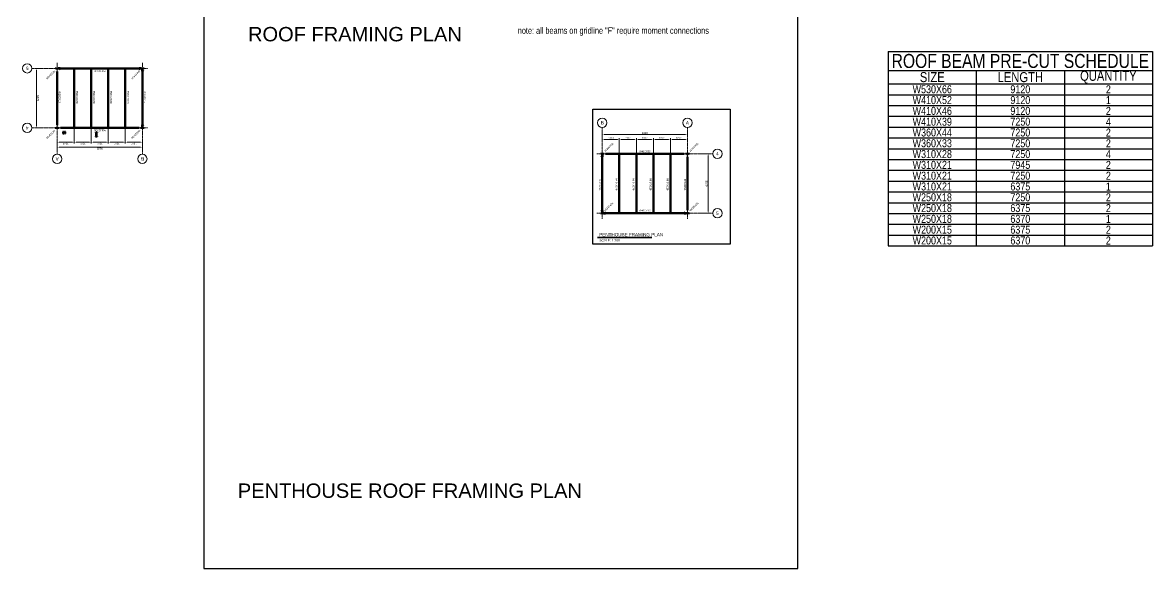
# Model space of a CAD drawing. Header units: millimetres. Extents: x -31954 to 493870, y 99509 to 604061.
# Drawn here: x 93075 to 214084, y 316383 to 374810 of the extents above; entities that cross this region are included whole.
import ezdxf
from ezdxf.enums import TextEntityAlignment as Align

# ---------------------------------------------------------------- set-up
doc = ezdxf.new("R2010")
doc.units = ezdxf.units.MM
doc.header["$LTSCALE"] = 10
doc.linetypes.add('Center', pattern=[2, 1.25, -0.25, 0.25, -0.25])
for name, color, linetype, lineweight in [('A-ANNOTATIONS', 1, 'Continuous', 9), ('C-ANNOTATIONS', 1, 'Continuous', 9), ('S-ANNOTATIONS', 1, 'Continuous', 9), ('S-BEAM-STEEL-PLAN', 4, 'Continuous', 50), ('S-COLUMN-STEEL-PLAN', 4, 'Continuous', 50), ('S-GRID', 6, 'Center', 9)]:
    doc.layers.add(name, color=color, linetype=linetype, lineweight=lineweight)
doc.styles.add('001 Title Text', font='arial.ttf', dxfattribs={"width": 0.8, "height": 3.5})
doc.styles.add('Anno Text High', font='arial.ttf', dxfattribs={"width": 0.8, "height": 2.5})
doc.styles.add('AnnoText', font='arial.ttf', dxfattribs={"width": 0.8, "height": 2})
doc.styles.add('Revit_Arial', font='arial.ttf')
doc.styles.get("Standard").update_dxf_attribs({"font": 'arial.ttf', "width": 0.8})

# ---------------------------------------------------------------- blocks, each defined once
blk = doc.blocks.new('LR_COL')
at = {"layer": 'S-COLUMN-STEEL-PLAN', "lineweight": 70}
for p, q in [((-1.005, 0.825), (-1.005, -0.825)), ((1.005, 0), (-1.005, 0)), ((1.005, 0.825), (1.005, -0.825))]:
    blk.add_line(p, q, dxfattribs=at)
blk = doc.blocks.new('A$Ce5274aa4')
at = {"layer": 'S-BEAM-STEEL-PLAN', "lineweight": 70}
for points in [[(-4977, 2415), (-4727, 2415), (-4852, 2290)], [(-4977, 2415), (-4727, 2415), (-4852, 2290)], [(4143, 2415), (4393, 2415), (4268, 2290)], [(-4977, -3545), (-4727, -3545), (-4852, -3420)], [(-4627, -3628), (-4627, -3878), (-4502, -3753)], [(4042, -3628), (4042, -3878), (3917, -3753)]]:
    blk.add_hatch(color=256, dxfattribs=at).paths.add_polyline_path(points, flags=0)
at = {"layer": 'S-ANNOTATIONS'}
for p, q in [((-4852, 5022), (-4852, 4560)), ((4268, 5022), (4268, 4560)), ((-4852, 4622), (-4852, 4031)), ((-4652, 4685), (4068, 4685)), ((-4652, 4156), (-3228, 4156)), ((-3028, 2485), (-3028, 4281)), ((-3028, 2485), (-3028, 4281)), ((-2828, 4156), (-1404, 4156)), ((-1204, 2485), (-1204, 4281)), ((-1204, 2485), (-1204, 4281)), ((-1004, 4156), (420, 4156)), ((620, 2585), (620, 4281)), ((620, 2585), (620, 4281)), ((820, 4156), (2244, 4156)), ((2444, 2585), (2444, 4281)), ((2444, 2585), (2444, 4281)), ((2644, 4156), (4068, 4156)), ((4268, 4219), (4268, 4281)), ((5853, 2622), (6610, 2622)), ((6485, -3553), (6485, 2422)), ((5853, -3753), (6610, -3753))]:
    blk.add_line(p, q, dxfattribs=at)
for points in [[(-4652, 4718), (-4652, 4651), (-4852, 4685)], [(-4652, 4190), (-4652, 4123), (-4852, 4156)], [(-3228, 4190), (-3228, 4123), (-3028, 4156)], [(-2828, 4190), (-2828, 4123), (-3028, 4156)], [(-1404, 4190), (-1404, 4123), (-1204, 4156)], [(-1004, 4190), (-1004, 4123), (-1204, 4156)], [(420, 4190), (420, 4123), (620, 4156)], [(820, 4190), (820, 4123), (620, 4156)], [(2244, 4190), (2244, 4123), (2444, 4156)], [(2644, 4190), (2644, 4123), (2444, 4156)], [(4068, 4718), (4068, 4651), (4268, 4685)], [(4068, 4190), (4068, 4123), (4268, 4156)], [(6451, 2422), (6518, 2422), (6485, 2622)], [(6451, -3553), (6518, -3553), (6485, -3753)]]:
    blk.add_solid(points, dxfattribs=at)
at = {"layer": 'S-BEAM-STEEL-PLAN', "lineweight": 70}
for p, q in [((3917, 2622), (-4502, 2622)), ((-4852, 2290), (-4977, 2415)), ((-4977, 2415), (-4727, 2415)), ((-4852, -3420), (-4852, 2290)), ((4268, 2290), (4268, -3420)), ((-4852, -3420), (-4977, -3545)), ((-4977, -3545), (-4727, -3545)), ((-4502, -3753), (-4627, -3628)), ((-4627, -3628), (-4627, -3878)), ((3917, -3753), (4042, -3628)), ((4042, -3628), (4042, -3878)), ((3917, -3753), (-4502, -3753))]:
    blk.add_line(p, q, dxfattribs=at)
at = {"layer": 'S-BEAM-STEEL-PLAN', "lineweight": 30}
for p, q in [((-3028, -3653), (-3028, 2522)), ((-3028, 2422), (-3028, 1496)), ((-1204, -3653), (-1204, 2522)), ((-1204, 2422), (-1204, 1496)), ((620, -3653), (620, 2522)), ((620, 2522), (620, 1710)), ((2444, -3653), (2444, 2522)), ((2444, 2522), (2444, 1710)), ((-3028, -2970), (-3028, 1496)), ((-1204, -2970), (-1204, 1496)), ((620, -2970), (620, 1710)), ((2444, -2970), (2444, 1710)), ((-3028, -3553), (-3028, -2970)), ((-1204, -3553), (-1204, -2970)), ((620, -3553), (620, -2970)), ((2444, -3553), (2444, -2970))]:
    blk.add_line(p, q, dxfattribs=at)
at = {"layer": 'S-COLUMN-STEEL-PLAN', "lineweight": 70}
for p, q in [((-4953, 2705), (-4953, 2540)), ((-4953, 2705), (-4953, 2540)), ((-4752, 2622), (-4953, 2622)), ((-4752, 2622), (-4953, 2622)), ((-4752, 2705), (-4752, 2540)), ((-4752, 2705), (-4752, 2540)), ((4167, 2705), (4167, 2540)), ((4167, 2705), (4167, 2540)), ((4368, 2622), (4167, 2622)), ((4368, 2622), (4167, 2622)), ((4368, 2705), (4368, 2540)), ((4368, 2705), (4368, 2540)), ((-4953, -3670), (-4953, -3835)), ((-4953, -3670), (-4953, -3835)), ((-4752, -3753), (-4953, -3753)), ((-4752, -3753), (-4953, -3753)), ((-4752, -3670), (-4752, -3835)), ((-4752, -3670), (-4752, -3835)), ((4167, -3670), (4167, -3835)), ((4167, -3670), (4167, -3835)), ((4368, -3753), (4167, -3753)), ((4368, -3753), (4167, -3753)), ((4368, -3670), (4368, -3835)), ((4368, -3670), (4368, -3835))]:
    blk.add_line(p, q, dxfattribs=at)
at = {"layer": 'S-COLUMN-STEEL-PLAN'}
for p, q in [((-4502, 2622), (3917, 2622)), ((-3028, 2622), (-3028, -3753)), ((-1204, 2622), (-1204, -3753)), ((620, 2622), (620, -3753)), ((2444, 2622), (2444, -3753)), ((-4852, -3420), (-4852, 2290)), ((4268, 2290), (4268, -3420)), ((3917, -3753), (-4502, -3753))]:
    blk.add_line(p, q, dxfattribs=at)
at = {"layer": 'S-GRID'}
for p, q in [((-4852, -4335), (-4852, 5442)), ((4268, -4335), (4268, 5442)), ((-5435, 2622), (6976, 2622)), ((-5435, -3753), (6976, -3753))]:
    blk.add_line(p, q, dxfattribs=at)
at = {"layer": 'S-GRID', "linetype": 'Continuous'}
for centre in [(-4852, 5942), (4268, 5942), (7476, 2622), (7476, -3753)]:
    blk.add_circle(centre, 500, dxfattribs=at)
at = {"layer": 'S-GRID', "xscale": 100, "yscale": 100, "zscale": 100}
for p in [(-4852, 2622), (4268, 2622), (-4852, -3753), (4268, -3753)]:
    blk.add_blockref('LR_COL', p, dxfattribs=at)
at = {"layer": 'S-ANNOTATIONS', "char_height": 200, "attachment_point": 5, "style": 'AnnoText'}
for s, insert in [('9120', (-292, 4849)), ('1824', (-3940, 4321)), ('1824', (-2116, 4321)), ('1824', (-292, 4321)), ('1824', (1532, 4321)), ('1824', (3356, 4321))]:
    blk.add_mtext(s, dxfattribs=dict(at, insert=insert))
at = {"layer": 'S-ANNOTATIONS', "char_height": 200, "line_spacing_factor": 0.938532, "style": 'AnnoText'}
for s, insert, width, attachment_point, rotation in [('\\fArial|b0|i0|c0|p34|;W200X36', (-4658, 2951), 2389.81, 1, 45), ('\\fArial|b0|i0|c0|p34|;W200X36', (4462, 2951), 2156.4, 1, 45), ('\\fArial|b0|i0|c0|p34|;W200X15', (-5214, -674), 2156.4, 2, 90), ('\\fArial|b0|i0|c0|p34|;450X10.60', (-3426, -674), 2379.6, 2, 90), ('\\fArial|b0|i0|c0|p34|;450X10.60', (-1602, -674), 2379.6, 2, 90), ('\\fArial|b0|i0|c0|p34|;450X10.60', (222, -674), 2379.6, 2, 90), ('\\fArial|b0|i0|c0|p34|;450X10.60', (2046, -674), 2379.6, 2, 90), ('\\fArial|b0|i0|c0|p34|;W200X15', (3906, -674), 2156.4, 2, 90), ('\\fArial|b0|i0|c0|p34|;W200X36', (-4658, -3424), 2156.4, 1, 45), ('\\fArial|b0|i0|c0|p34|;W200X36', (4462, -3424), 2156.4, 1, 45)]:
    blk.add_mtext(s, dxfattribs=dict(at, insert=insert, width=width, attachment_point=attachment_point, rotation=rotation))
at = {"layer": 'S-ANNOTATIONS', "char_height": 200, "width": 2156.4, "attachment_point": 2, "line_spacing_factor": 0.938532, "style": 'AnnoText'}
for insert in [(-295, 2979), (-295, -3352)]:
    blk.add_mtext('\\fArial|b0|i0|c0|p34|;W410X39', dxfattribs=dict(at, insert=insert))
at = {"layer": 'S-ANNOTATIONS', "insert": (6320, -565), "char_height": 200, "attachment_point": 5, "rotation": 90, "style": 'AnnoText'}
blk.add_mtext('6375', dxfattribs=at)
at = {"layer": 'S-GRID', "style": '001 Title Text', "width": 0.8}
for s, p in [('B', (-4852, 5942)), ('A', (4268, 5942)), ('4', (7476, 2622)), ('5', (7476, -3753))]:
    blk.add_text(s, height=350, dxfattribs=at).set_placement(p, align=Align.MIDDLE_CENTER)
blk = doc.blocks.new('*T676')
at = {"layer": 'C-ANNOTATIONS', "color": 0, "linetype": 'ByBlock', "lineweight": -2, "transparency": 16777216}
for p, q in [((0, 0), (28294, 0)), ((0, 0), (0, -20796)), ((28294, 0), (28294, -20796)), ((0, -2013), (28294, -2013)), ((9431, -2013), (9431, -20796)), ((18863, -2013), (18863, -20796)), ((0, -3455), (28294, -3455)), ((0, -4611), (28294, -4611)), ((0, -5767), (28294, -5767)), ((0, -6924), (28294, -6924)), ((0, -8080), (28294, -8080)), ((0, -9236), (28294, -9236)), ((0, -10392), (28294, -10392)), ((0, -11548), (28294, -11548)), ((0, -12704), (28294, -12704)), ((0, -13860), (28294, -13860)), ((0, -15016), (28294, -15016)), ((0, -16172), (28294, -16172)), ((0, -17328), (28294, -17328)), ((0, -18484), (28294, -18484)), ((0, -19640), (28294, -19640)), ((0, -20796), (28294, -20796))]:
    blk.add_line(p, q, dxfattribs=at)
at = {"layer": 'C-ANNOTATIONS', "transparency": 16777216, "attachment_point": 5}
for s, insert, char_height, width in [('ROOF BEAM PRE-CUT SCHEDULE', (14147, -1007), 1500.45, 28281.33), ('SIZE', (4716, -2734), 1071.7, 9418.54), ('LENGTH', (14147, -2734), 1071.7, 9418.54), ('QUANTITY', (23578, -2734), 1071.7, 9418.54), ('W530X66', (4716, -4033), 857.4, 9418.54), ('9120', (14147, -4033), 857.4, 9418.54), ('2', (23578, -4033), 857, 9418.54), ('W410X52', (4716, -5189), 857.4, 9418.54), ('9120', (14147, -5189), 857.4, 9418.54), ('1', (23578, -5189), 857, 9418.54), ('W410X46', (4716, -6345), 857.4, 9418.54), ('9120', (14147, -6345), 857.4, 9418.54), ('2', (23578, -6345), 857, 9418.54), ('W410X39', (4716, -7502), 857.4, 9418.54), ('7250', (14147, -7502), 857.4, 9418.54), ('4', (23578, -7502), 857, 9418.54), ('W360X44', (4716, -8658), 857.4, 9418.54), ('7250', (14147, -8658), 857.4, 9418.54), ('2', (23578, -8658), 857, 9418.54), ('W360X33', (4716, -9814), 857.4, 9418.54), ('7250', (14147, -9814), 857.4, 9418.54), ('2', (23578, -9814), 857, 9418.54), ('W310X28', (4716, -10970), 857.4, 9418.54), ('7250', (14147, -10970), 857.4, 9418.54), ('4', (23578, -10970), 857, 9418.54), ('W310X21', (4716, -12126), 857.4, 9418.54), ('7945', (14147, -12126), 857.4, 9418.54), ('2', (23578, -12126), 857, 9418.54), ('W310X21', (4716, -13282), 857.4, 9418.54), ('7250', (14147, -13282), 857.4, 9418.54), ('2', (23578, -13282), 857, 9418.54), ('W310X21', (4716, -14438), 857.4, 9418.54), ('6375', (14147, -14438), 857.4, 9418.54), ('1', (23578, -14438), 857, 9418.54), ('W250X18', (4716, -15594), 857.4, 9418.54), ('7250', (14147, -15594), 857.4, 9418.54), ('2', (23578, -15594), 857, 9418.54), ('W250X18', (4716, -16750), 857.4, 9418.54), ('6375', (14147, -16750), 857.4, 9418.54), ('2', (23578, -16750), 857, 9418.54), ('W250X18', (4716, -17906), 857.4, 9418.54), ('6370', (14147, -17906), 857.4, 9418.54), ('1', (23578, -17906), 857, 9418.54), ('W200X15', (4716, -19062), 857.4, 9418.54), ('6375', (14147, -19062), 857.4, 9418.54), ('2', (23578, -19062), 857, 9418.54), ('W200X15', (4716, -20218), 857.4, 9418.54), ('6370', (14147, -20218), 857.4, 9418.54), ('2', (23578, -20218), 857, 9418.54)]:
    blk.add_mtext(s, dxfattribs=dict(at, insert=insert, char_height=char_height, width=width))

msp = doc.modelspace()

# ---------------------------------------------------------------- hatches: boundary and pattern name
at = {"layer": 'S-BEAM-STEEL-PLAN', "lineweight": 70}
for points in [[(155038.3, 360564.8), (155288.3, 360564.8), (155163.3, 360439.8)], [(155038.3, 360564.8), (155288.3, 360564.8), (155163.3, 360439.8)], [(164158.3, 360564.8), (164408.3, 360564.8), (164283.3, 360439.8)], [(155038.3, 354604.8), (155288.3, 354604.8), (155163.3, 354729.8)], [(155388.8, 354522.3), (155388.8, 354272.3), (155513.8, 354397.3)], [(164057.8, 354522.3), (164057.8, 354272.3), (163932.8, 354397.3)]]:
    msp.add_hatch(color=256, dxfattribs=at).paths.add_polyline_path(points, flags=0)
at = {"layer": 'S-COLUMN-STEEL-PLAN'}
h = msp.add_hatch(dxfattribs=at)
h.set_pattern_fill('FP_2', color=256, angle=-90, style=0, pattern_type=2)
h.set_pattern_definition([(315, (96534.136, 347623.434), (25.14472, 25.14472), []), (315, (96572.236, 347623.434), (25.14472, 25.14472), [])])
h.paths.add_polyline_path([(97422.9, 362952.9), (97433.1, 362952.9), (97433.1, 363019.5), (97433.5, 363022.9), (97434.8, 363025.9), (97436.8, 363028.6), (97439.5, 363030.6), (97442.6, 363031.9), (97445.9, 363032.3), (97600.9, 363032.3), (97604.2, 363031.9), (97607.3, 363030.6), (97609.9, 363028.6), (97612, 363025.9), (97613.3, 363022.9), (97613.7, 363019.5), (97613.7, 362952.9), (97623.9, 362952.9), (97623.9, 363117.9), (97613.7, 363117.9), (97613.7, 363051.3), (97613.3, 363048), (97612, 363044.9), (97609.9, 363042.3), (97607.3, 363040.3), (97604.2, 363039), (97600.9, 363038.5), (97445.9, 363038.5), (97442.6, 363039), (97439.5, 363040.3), (97436.8, 363042.3), (97434.8, 363044.9), (97433.5, 363048), (97433.1, 363051.3), (97433.1, 363117.9), (97422.9, 363117.9)], flags=0)
h = msp.add_hatch(dxfattribs=at)
h.set_pattern_fill('FP_9', color=256, style=0, pattern_type=2)
h.set_pattern_definition([(45, (113112.037, 361839.414), (-25.14472, 25.14472), []), (45, (113112.037, 361877.514), (-25.14472, 25.14472), [])])
h.paths.add_polyline_path([(101044.9, 362629.2), (101044.9, 362638), (100995.3, 362638), (100990.9, 362638.6), (100986.7, 362640.3), (100983.2, 362643), (100980.4, 362646.6), (100978.7, 362650.7), (100978.1, 362655.2), (100978.1, 363002.2), (100978.7, 363006.6), (100980.4, 363010.8), (100983.2, 363014.3), (100986.7, 363017.1), (100990.9, 363018.8), (100995.3, 363019.4), (101044.9, 363019.4), (101044.9, 363028.2), (100904.9, 363028.2), (100904.9, 363019.4), (100954.5, 363019.4), (100959, 363018.8), (100963.1, 363017.1), (100966.7, 363014.3), (100969.4, 363010.8), (100971.1, 363006.6), (100971.7, 363002.2), (100971.7, 362655.2), (100971.1, 362650.7), (100969.4, 362646.6), (100966.7, 362643), (100963.1, 362640.3), (100959, 362638.6), (100954.5, 362638), (100904.9, 362638), (100904.9, 362629.2)], flags=0)

# ---------------------------------------------------------------- linework, layer by layer
at = {"layer": 'Defpoints'}
for points in [[(112481.5, 525185.3), (112481.5, 316383.1), (176102.9, 316383.1), (176102.9, 525185.3)], [(154164.9, 365553.2), (168876.9, 365553.2), (168876.9, 351084.4), (154164.9, 351084.4)]]:
    msp.add_lwpolyline(points, close=True, dxfattribs=at)
at = {"layer": 'S-ANNOTATIONS'}
for p, q in [((155163.3, 363172.3), (155163.3, 362709.4)), ((164283.3, 363172.3), (164283.3, 362709.4)), ((155163.3, 362771.9), (155163.3, 362181)), ((155363.3, 362834.4), (164083.3, 362834.4)), ((155363.3, 362306), (156787.3, 362306)), ((156987.3, 360634.8), (156987.3, 362431)), ((156987.3, 360634.8), (156987.3, 362431)), ((157187.3, 362306), (158611.3, 362306)), ((158811.3, 360634.8), (158811.3, 362431)), ((158811.3, 360634.8), (158811.3, 362431)), ((159011.3, 362306), (160435.3, 362306)), ((160635.3, 360734.8), (160635.3, 362431)), ((160635.3, 360734.8), (160635.3, 362431)), ((160835.3, 362306), (162259.3, 362306)), ((162459.3, 360734.8), (162459.3, 362431)), ((162459.3, 360734.8), (162459.3, 362431)), ((162659.3, 362306), (164083.3, 362306)), ((164283.3, 362368.5), (164283.3, 362431)), ((165868.1, 360772.3), (166625.2, 360772.3)), ((166500.2, 354597.3), (166500.2, 360572.3)), ((165868.1, 354397.3), (166625.2, 354397.3)), ((154649.7, 351852.9), (160474.3, 351852.9)), ((154649.7, 351781.4), (160474.3, 351781.4))]:
    msp.add_line(p, q, dxfattribs=at)
for points in [[(155363.3, 362867.8), (155363.3, 362801.1), (155163.3, 362834.4)], [(155363.3, 362339.4), (155363.3, 362272.7), (155163.3, 362306)], [(156787.3, 362339.4), (156787.3, 362272.7), (156987.3, 362306)], [(157187.3, 362339.4), (157187.3, 362272.7), (156987.3, 362306)], [(158611.3, 362339.4), (158611.3, 362272.7), (158811.3, 362306)], [(159011.3, 362339.4), (159011.3, 362272.7), (158811.3, 362306)], [(160435.3, 362339.4), (160435.3, 362272.7), (160635.3, 362306)], [(160835.3, 362339.4), (160835.3, 362272.7), (160635.3, 362306)], [(162259.3, 362339.4), (162259.3, 362272.7), (162459.3, 362306)], [(162659.3, 362339.4), (162659.3, 362272.7), (162459.3, 362306)], [(164083.3, 362867.8), (164083.3, 362801.1), (164283.3, 362834.4)], [(164083.3, 362339.4), (164083.3, 362272.7), (164283.3, 362306)], [(166466.9, 360572.3), (166533.6, 360572.3), (166500.2, 360772.3)], [(166466.9, 354597.3), (166533.6, 354597.3), (166500.2, 354397.3)]]:
    msp.add_solid(points, dxfattribs=at)
at = {"layer": 'S-BEAM-STEEL-PLAN', "lineweight": 70}
for p, q in [((163932.8, 360772.3), (155513.8, 360772.3)), ((155163.3, 360439.8), (155038.3, 360564.8)), ((155038.3, 360564.8), (155288.3, 360564.8)), ((155163.3, 354729.8), (155163.3, 360439.8)), ((164283.3, 360439.8), (164283.3, 354729.8)), ((155163.3, 354729.8), (155038.3, 354604.8)), ((155038.3, 354604.8), (155288.3, 354604.8)), ((155513.8, 354397.3), (155388.8, 354522.3)), ((155388.8, 354522.3), (155388.8, 354272.3)), ((163932.8, 354397.3), (155513.8, 354397.3)), ((163932.8, 354397.3), (164057.8, 354522.3)), ((164057.8, 354522.3), (164057.8, 354272.3))]:
    msp.add_line(p, q, dxfattribs=at)
at = {"layer": 'S-BEAM-STEEL-PLAN', "lineweight": 30}
for p, q in [((156987.3, 354497.3), (156987.3, 360672.3)), ((158811.3, 354497.3), (158811.3, 360672.3)), ((160635.3, 354497.3), (160635.3, 360672.3)), ((160635.3, 360672.3), (160635.3, 359860.3)), ((162459.3, 354497.3), (162459.3, 360672.3)), ((162459.3, 360672.3), (162459.3, 359860.3)), ((156987.3, 360572.3), (156987.3, 359645.9)), ((156987.3, 355180.2), (156987.3, 359645.9)), ((158811.3, 360572.3), (158811.3, 359645.9)), ((158811.3, 355180.2), (158811.3, 359645.9)), ((160635.3, 355180.2), (160635.3, 359860.3)), ((162459.3, 355180.2), (162459.3, 359860.3)), ((156987.3, 354597.3), (156987.3, 355180.2)), ((158811.3, 354597.3), (158811.3, 355180.2)), ((160635.3, 354597.3), (160635.3, 355180.2)), ((162459.3, 354597.3), (162459.3, 355180.2))]:
    msp.add_line(p, q, dxfattribs=at)
at = {"layer": 'S-COLUMN-STEEL-PLAN', "lineweight": 70}
for p, q in [((97422.9, 362952.9), (97422.9, 363117.9)), ((97422.9, 363117.9), (97433.1, 363117.9)), ((97433.1, 363117.9), (97433.1, 363051.3)), ((97445.9, 363038.5), (97600.9, 363038.5)), ((97600.9, 363032.3), (97445.9, 363032.3)), ((97613.7, 363051.3), (97613.7, 363117.9)), ((97613.7, 363117.9), (97623.9, 363117.9)), ((97623.9, 363117.9), (97623.9, 362952.9)), ((100904.9, 363028.2), (101044.9, 363028.2)), ((100904.9, 363019.4), (100904.9, 363028.2)), ((101044.9, 363028.2), (101044.9, 363019.4)), ((97433.1, 362952.9), (97422.9, 362952.9)), ((97433.1, 363019.5), (97433.1, 362952.9)), ((97613.7, 362952.9), (97613.7, 363019.5)), ((97623.9, 362952.9), (97613.7, 362952.9)), ((100954.5, 363019.4), (100904.9, 363019.4)), ((100904.9, 362629.2), (100904.9, 362638)), ((100904.9, 362638), (100954.5, 362638)), ((101044.9, 362629.2), (100904.9, 362629.2)), ((100971.7, 362655.2), (100971.7, 363002.2)), ((100978.1, 363002.2), (100978.1, 362655.2)), ((101044.9, 363019.4), (100995.3, 363019.4)), ((100995.3, 362638), (101044.9, 362638)), ((101044.9, 362638), (101044.9, 362629.2)), ((155062.8, 360854.8), (155062.8, 360689.8)), ((155062.8, 360854.8), (155062.8, 360689.8)), ((155263.8, 360772.3), (155062.8, 360772.3)), ((155263.8, 360772.3), (155062.8, 360772.3)), ((155263.8, 360854.8), (155263.8, 360689.8)), ((155263.8, 360854.8), (155263.8, 360689.8)), ((164182.8, 360854.8), (164182.8, 360689.8)), ((164182.8, 360854.8), (164182.8, 360689.8)), ((164383.8, 360772.3), (164182.8, 360772.3)), ((164383.8, 360772.3), (164182.8, 360772.3)), ((164383.8, 360854.8), (164383.8, 360689.8)), ((164383.8, 360854.8), (164383.8, 360689.8)), ((155062.8, 354479.8), (155062.8, 354314.8)), ((155062.8, 354479.8), (155062.8, 354314.8)), ((155263.8, 354397.3), (155062.8, 354397.3)), ((155263.8, 354397.3), (155062.8, 354397.3)), ((155263.8, 354479.8), (155263.8, 354314.8)), ((155263.8, 354479.8), (155263.8, 354314.8)), ((164182.8, 354479.8), (164182.8, 354314.8)), ((164182.8, 354479.8), (164182.8, 354314.8)), ((164383.8, 354397.3), (164182.8, 354397.3)), ((164383.8, 354397.3), (164182.8, 354397.3)), ((164383.8, 354479.8), (164383.8, 354314.8)), ((164383.8, 354479.8), (164383.8, 354314.8))]:
    msp.add_line(p, q, dxfattribs=at)
at = {"layer": 'S-COLUMN-STEEL-PLAN'}
for p, q in [((155513.8, 360772.3), (163932.8, 360772.3)), ((156987.3, 360772.3), (156987.3, 354397.3)), ((158811.3, 360772.3), (158811.3, 354397.3)), ((160635.3, 360772.3), (160635.3, 354397.3)), ((162459.3, 360772.3), (162459.3, 354397.3)), ((155163.3, 354729.8), (155163.3, 360439.8)), ((164283.3, 360439.8), (164283.3, 354729.8)), ((163932.8, 354397.3), (155513.8, 354397.3))]:
    msp.add_line(p, q, dxfattribs=at)
at = {"layer": 'S-COLUMN-STEEL-PLAN', "lineweight": 70}
for centre, radius, start, end in [((97445.9, 363051.3), 12.8, 180, 270), ((97445.9, 363019.5), 12.8, 90, 180), ((97600.9, 363051.3), 12.8, 270, 0), ((97600.9, 363019.5), 12.8, 0, 90), ((100954.5, 363002.2), 17.2, 0, 90), ((100954.5, 362655.2), 17.2, 270, 0), ((100995.3, 363002.2), 17.2, 90, 180), ((100995.3, 362655.2), 17.2, 180, 270)]:
    msp.add_arc(centre, radius, start, end, dxfattribs=at)
at = {"layer": 'S-GRID'}
for p, q in [((155163.3, 353814.5), (155163.3, 363591.7)), ((164283.3, 353814.5), (164283.3, 363591.7)), ((154580.7, 360772.3), (166991.1, 360772.3)), ((154580.7, 354397.3), (166991.1, 354397.3))]:
    msp.add_line(p, q, dxfattribs=at)
at = {"layer": 'S-GRID', "linetype": 'Continuous'}
for centre in [(155163.3, 364091.7), (164283.3, 364091.7), (167491.1, 360772.3), (167491.1, 354397.3)]:
    msp.add_circle(centre, 500, dxfattribs=at)

# ---------------------------------------------------------------- block references
msp.add_blockref('*T676', (185789.6, 371700.8))
at = {"layer": 'C-ANNOTATIONS', "rotation": 180}
msp.add_blockref('A$Ce5274aa4', (101051, 366160.9), dxfattribs=at)
at = {"layer": 'S-GRID', "xscale": 100, "yscale": 100, "zscale": 100}
for p in [(155163.3, 360772.3), (164283.3, 360772.3), (155163.3, 354397.3), (164283.3, 354397.3)]:
    msp.add_blockref('LR_COL', p, dxfattribs=at)

# ---------------------------------------------------------------- texts
at = {"layer": 'Defpoints', "style": 'Revit_Arial'}
for s, p in [('ROOF FRAMING PLAN', (117220.2, 372806.2)), ('PENTHOUSE ROOF FRAMING PLAN', (116129.7, 323935.1))]:
    msp.add_text(s, height=1536.77, dxfattribs=at).set_placement(p)
at = {"layer": 'Defpoints', "insert": (146113.3, 374309), "char_height": 700, "width": 30971.747, "attachment_point": 1, "line_spacing_factor": 2.213209, "style": '001 Title Text'}
msp.add_mtext('\\W0.8000;note: all beams on gridline "F" require moment connections', dxfattribs=at)
at = {"layer": 'S-ANNOTATIONS', "width": 0.8}
for s, height, style, p in [('PENTHOUSE FRAMING PLAN', 350, '001 Title Text', (154839.5, 351940.3)), ('SCALE: 1:100', 250, 'Anno Text High', (154839.5, 351378.1))]:
    msp.add_text(s, height=height, dxfattribs=dict(at, style=style)).set_placement(p)
at = {"layer": 'S-ANNOTATIONS', "char_height": 200, "attachment_point": 5, "style": 'AnnoText'}
for s, insert in [('9120', (159723.3, 362999.1)), ('1824', (156075.3, 362470.6)), ('1824', (157899.3, 362470.6)), ('1824', (159723.3, 362470.6)), ('1824', (161547.3, 362470.6)), ('1824', (163371.3, 362470.6))]:
    msp.add_mtext(s, dxfattribs=dict(at, insert=insert))
at = {"layer": 'S-ANNOTATIONS', "char_height": 200, "line_spacing_factor": 0.938532, "style": 'AnnoText'}
for s, insert, width, attachment_point, rotation in [('\\fArial|b0|i0|c0|p34|;W200X36', (155357.4, 361100.5), 2389.805, 1, 45), ('\\fArial|b0|i0|c0|p34|;W200X36', (164477.4, 361100.5), 2156.4, 1, 45), ('\\fArial|b0|i0|c0|p34|;W200X15', (154802, 357475.4), 2156.4, 2, 90), ('\\fArial|b0|i0|c0|p34|;450X10.60', (156589.2, 357475.4), 2379.6, 2, 90), ('\\fArial|b0|i0|c0|p34|;450X10.60', (158413.2, 357475.4), 2379.6, 2, 90), ('\\fArial|b0|i0|c0|p34|;450X10.60', (160237.2, 357475.4), 2379.6, 2, 90), ('\\fArial|b0|i0|c0|p34|;450X10.60', (162061.2, 357475.4), 2379.6, 2, 90), ('\\fArial|b0|i0|c0|p34|;W200X15', (163922, 357475.4), 2156.4, 2, 90), ('\\fArial|b0|i0|c0|p34|;W200X36', (155357.4, 354725.5), 2156.4, 1, 45), ('\\fArial|b0|i0|c0|p34|;W200X36', (164477.4, 354725.5), 2156.4, 1, 45)]:
    msp.add_mtext(s, dxfattribs=dict(at, insert=insert, width=width, attachment_point=attachment_point, rotation=rotation))
at = {"layer": 'S-ANNOTATIONS', "char_height": 200, "width": 2156.4, "attachment_point": 2, "line_spacing_factor": 0.938532, "style": 'AnnoText'}
for insert in [(159721, 361128.7), (159721, 354797.6)]:
    msp.add_mtext('\\fArial|b0|i0|c0|p34|;W410X39', dxfattribs=dict(at, insert=insert))
at = {"layer": 'S-ANNOTATIONS', "insert": (166335.5, 357584.8), "char_height": 200, "attachment_point": 5, "rotation": 90, "style": 'AnnoText'}
msp.add_mtext('6375', dxfattribs=at)
at = {"layer": 'S-GRID', "style": '001 Title Text', "width": 0.8}
for s, p in [('B', (155163.3, 364091.7)), ('A', (164283.3, 364091.7)), ('4', (167491.1, 360772.3)), ('5', (167491.1, 354397.3))]:
    msp.add_text(s, height=350, dxfattribs=at).set_placement(p, align=Align.MIDDLE_CENTER)

# ---------------------------------------------------------------- next in the draw order: texts
at = {"layer": 'A-ANNOTATIONS', "insert": (97392.2, 362793.2), "char_height": 20, "width": 21.564, "attachment_point": 1, "line_spacing_factor": 0.938532, "style": 'AnnoText', "bg_fill": 3, "box_fill_scale": 1.25, "bg_fill_color": 0, "bg_fill_transparency": 0}
msp.add_mtext('\\fArial|b0|i0|c0|p34|;W200X36', dxfattribs=at)

doc.saveas('drawing.dxf')
